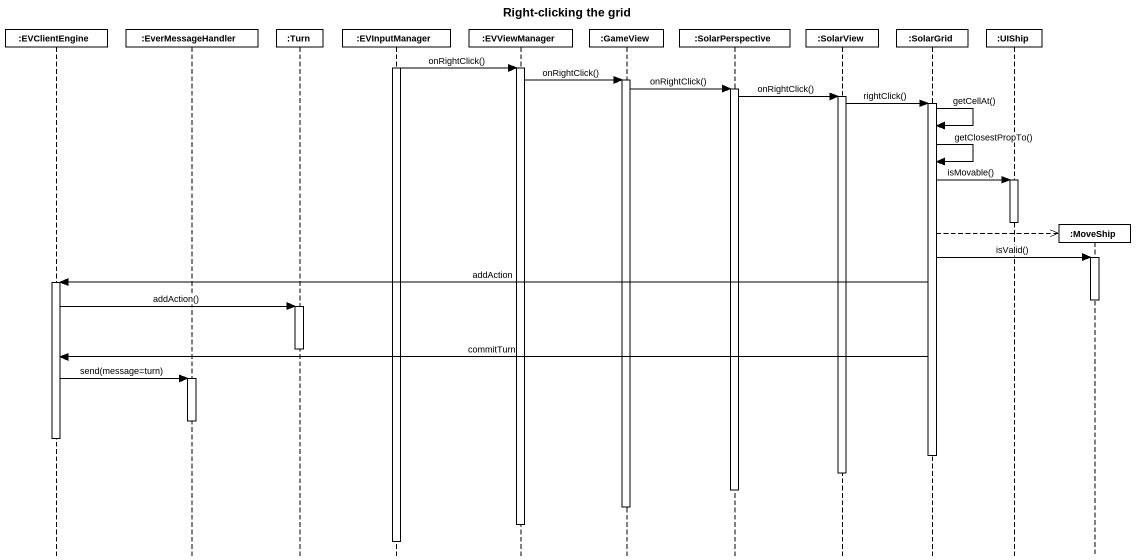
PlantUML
@startuml
title Right-clicking the grid
hide footbox
participant ":EVClientEngine" as EVClientEngine
participant ":EverMessageHandler" as EverMessageHandler
participant ":Turn" as Turn
participant ":EVInputManager" as EVInputManager
participant ":EVViewManager" as EVViewManager
participant ":GameView" as GameView
participant ":SolarPerspective" as SolarPerspective
participant ":SolarView" as SolarView
participant ":SolarGrid" as SolarGrid
participant ":UIShip" as UIShip
participant ":MoveShip" as MoveShip

activate EVInputManager
EVInputManager -> EVViewManager : onRightClick()
activate EVViewManager
EVViewManager -> GameView : onRightClick()
activate GameView
GameView -> SolarPerspective : onRightClick()
activate SolarPerspective
SolarPerspective -> SolarView : onRightClick()
activate SolarView
SolarView -> SolarGrid : rightClick()
activate SolarGrid
SolarGrid -> SolarGrid : getCellAt()
SolarGrid -> SolarGrid : getClosestPropTo()
SolarGrid -> UIShip : isMovable()
activate UIShip
deactivate UIShip
SolarGrid -->> MoveShip **
SolarGrid -> MoveShip : isValid()
activate MoveShip
SolarGrid -> EVClientEngine : addAction
activate EVClientEngine
deactivate MoveShip
EVClientEngine -> Turn : addAction()
activate Turn
deactivate Turn
SolarGrid -> EVClientEngine : commitTurn
EVClientEngine -> EverMessageHandler : send(message=turn)
activate EverMessageHandler
deactivate EverMessageHandler
deactivate EVClientEngine
deactivate SolarGrid
deactivate SolarView
deactivate SolarPerspective
deactivate GameView
deactivate EVViewManager
deactivate EVInputManager
@enduml
